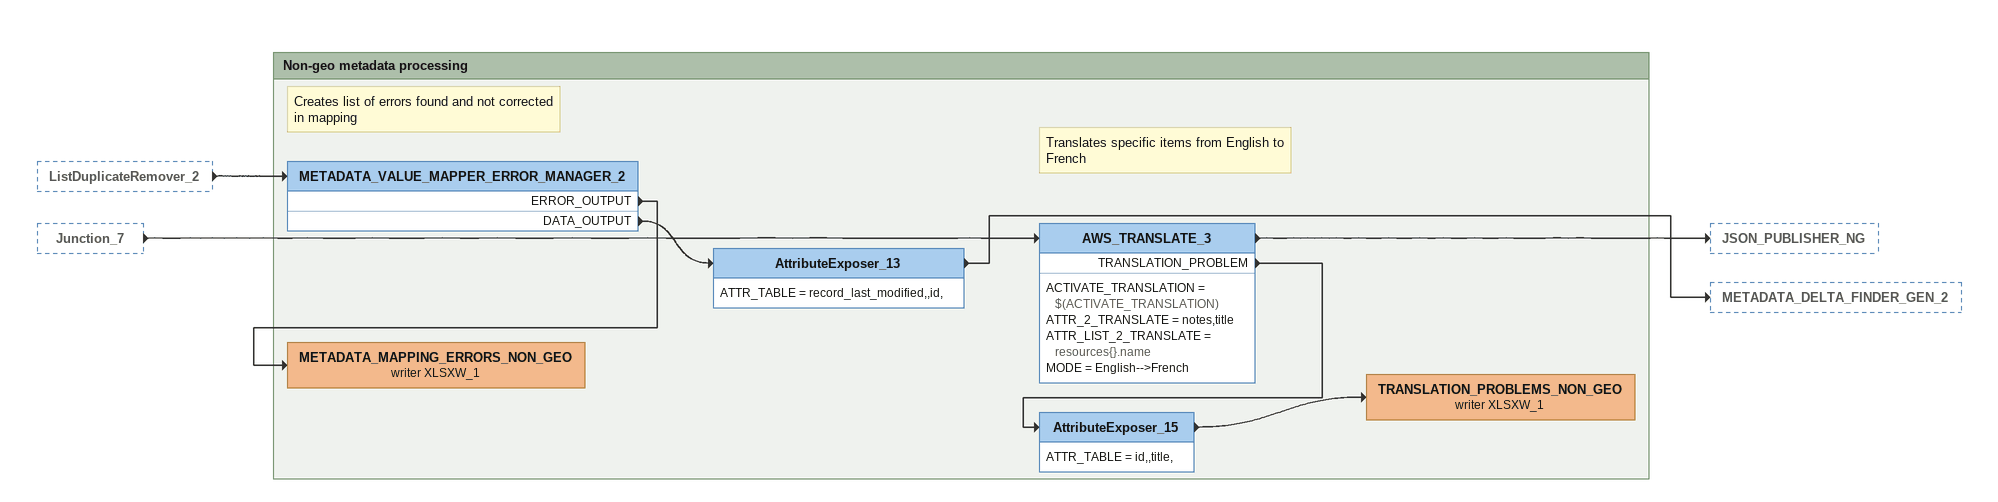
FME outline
ListDuplicateRemover_2 [outside]
    -> METADATA_VALUE_MAPPER_ERROR_MANAGER_2
Junction_7 [outside]
    -> AWS_TRANSLATE_3

Bookmark: Non-geo metadata processing
Note: Creates list of errors found and not corrected in mapping
METADATA_VALUE_MAPPER_ERROR_MANAGER_2
    ERROR_OUTPUT -> METADATA_MAPPING_ERRORS_NON_GEO (writer XLSXW_1)
    DATA_OUTPUT -> AttributeExposer_13
AttributeExposer_13
    ATTR_TABLE = record_last_modified,,id,
    -> METADATA_DELTA_FINDER_GEN_2
Note: Translates specific items from English to French
AWS_TRANSLATE_3
    ACTIVATE_TRANSLATION = $(ACTIVATE_TRANSLATION)
    ATTR_2_TRANSLATE = notes,title
    ATTR_LIST_2_TRANSLATE = resources{}.name
    MODE = English-->French
    -> JSON_PUBLISHER_NG
    TRANSLATION_PROBLEM -> AttributeExposer_15
AttributeExposer_15
    ATTR_TABLE = id,,title,
    -> TRANSLATION_PROBLEMS_NON_GEO (writer XLSXW_1)
TRANSLATION_PROBLEMS_NON_GEO (writer XLSXW_1)
METADATA_MAPPING_ERRORS_NON_GEO (writer XLSXW_1)
